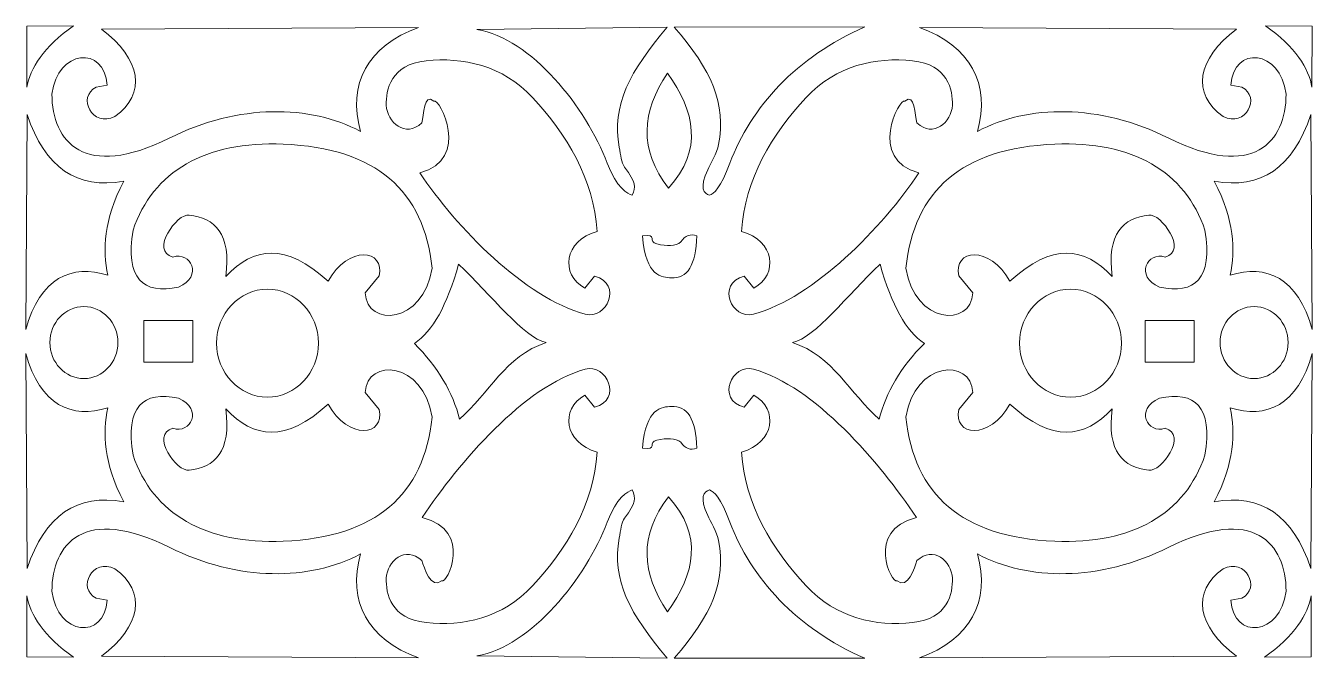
# Model space of a CAD drawing. Header units: millimetres. Extents: x -1200 to 1200, y -590 to 590.
import ezdxf

# ---------------------------------------------------------------- set-up
doc = ezdxf.new("R2010")
doc.units = ezdxf.units.MM
doc.header["$MEASUREMENT"] = 0
doc.layers.add('Layer 1', color=7, linetype='Continuous')

msp = doc.modelspace()

# ---------------------------------------------------------------- linework, layer by layer
at = {"layer": 'Layer 1', "color": 250, "lineweight": 20}
for points, knots in [([(-1110.7689, 589.9725), (-1166.394, 550.8659), (-1192.2999, 509.9465), (-1197.7588, 475.221), (-1197.7588, 475.221), (-1198.2968, 589.3592), (-1198.2968, 589.3592), (-1198.2968, 589.3592), (-1110.7689, 589.9725), (-1110.7689, 589.9725)], [0, 0, 0, 0, 0.333333333, 0.333333333, 0.333333333, 0.666666667, 0.666666667, 0.666666667, 1, 1, 1, 1]), ([(-1068.6062, 475.1566), (-1105.2697, 457.5239), (-1075.7435, 399.0249), (-1033.6557, 420.7033), (-973.9229, 462.4223), (-985.0425, 528.101), (-1058.4951, 583.7008), (-1058.4951, 583.7008), (-467.132, 586.8044), (-467.132, 586.8044), (-562.0473, 552.4855), (-600.4514, 481.1832), (-575.4898, 392.8447), (-669.2837, 442.551), (-802.6971, 445.3124), (-932.2412, 380.1792), (-1090.8262, 301.5989), (-1150.9399, 373.0728), (-1151.2131, 462.4539), (-1141.3004, 545.7721), (-1052.3652, 553.6804), (-1048.384, 479.1616), (-1048.384, 479.1616), (-1068.6062, 475.1566), (-1068.6062, 475.1566)], [0, 0, 0, 0, 0.125, 0.125, 0.125, 0.25, 0.25, 0.25, 0.375, 0.375, 0.375, 0.5, 0.5, 0.5, 0.625, 0.625, 0.625, 0.75, 0.75, 0.75, 0.875, 0.875, 0.875, 1, 1, 1, 1]), ([(-68.7558, 273.6624), (-77.0862, 275.9009), (-98.0636, 287.7554), (-115.3416, 333.5054), (-154.8945, 438.2298), (-256.8807, 566.1562), (-358.271, 582.9497), (-358.271, 582.9497), (-3.1683, 587.2799), (-3.1683, 587.2799), (-72.4985, 506.8237), (-107.8951, 440.1509), (-92.8462, 363.4658), (-89.7871, 347.8774), (-89.4885, 334.7929), (-82.9883, 326.1121), (-60.8199, 296.5108), (-61.4972, 289.5828), (-68.7558, 273.6624)], [0, 0, 0, 0, 0.166666667, 0.166666667, 0.166666667, 0.333333333, 0.333333333, 0.333333333, 0.5, 0.5, 0.5, 0.666666667, 0.666666667, 0.666666667, 0.833333333, 0.833333333, 0.833333333, 1, 1, 1, 1]), ([(75.466, 273.6624), (83.7964, 275.9009), (96.0774, 287.7577), (113.3553, 333.5054), (152.9061, 438.2298), (237.5016, 532.0157), (364.9812, 587.6052), (364.9812, 587.6052), (9.8785, 587.2799), (9.8785, 587.2799), (79.2087, 506.8237), (107.3572, 444.8053), (92.3094, 368.1213), (89.2512, 352.534), (77.0947, 331.3278), (72.3055, 321.4566), (55.9359, 287.7181), (65.3095, 276.1335), (75.466, 273.6624)], [0, 0, 0, 0, 0.166666667, 0.166666667, 0.166666667, 0.333333333, 0.333333333, 0.333333333, 0.5, 0.5, 0.5, 0.666666667, 0.666666667, 0.666666667, 0.833333333, 0.833333333, 0.833333333, 1, 1, 1, 1]), ([(1068.5061, 475.1566), (1105.1695, 457.5239), (1075.6434, 399.0249), (1033.5556, 420.7033), (973.8227, 462.4223), (984.9423, 528.101), (1058.3949, 583.7008), (1058.3949, 583.7008), (467.0318, 586.8044), (467.0318, 586.8044), (561.9472, 552.4855), (600.3513, 481.1832), (575.3896, 392.8447), (669.1836, 442.551), (802.597, 445.3124), (932.1411, 380.1792), (1090.7261, 301.5989), (1150.8398, 373.0728), (1151.1129, 462.4539), (1141.2002, 545.7721), (1052.265, 553.6804), (1048.2839, 479.1616), (1048.2839, 479.1616), (1068.5061, 475.1566), (1068.5061, 475.1566)], [0, 0, 0, 0, 0.125, 0.125, 0.125, 0.25, 0.25, 0.25, 0.375, 0.375, 0.375, 0.5, 0.5, 0.5, 0.625, 0.625, 0.625, 0.75, 0.75, 0.75, 0.875, 0.875, 0.875, 1, 1, 1, 1]), ([(1112.4219, 589.9725), (1168.0471, 550.8659), (1193.9529, 509.9465), (1199.412, 475.221), (1199.412, 475.221), (1199.95, 589.3592), (1199.95, 589.3592), (1199.95, 589.3592), (1112.4219, 589.9725), (1112.4219, 589.9725)], [0, 0, 0, 0, 0.333333333, 0.333333333, 0.333333333, 0.666666667, 0.666666667, 0.666666667, 1, 1, 1, 1]), ([(-438.514, 449.1254), (-428.6941, 456.3798), (-368.4675, 340.1826), (-464.9409, 315.8298), (-397.1677, 213.2106), (-269.2661, 82.699), (-156.5876, 51.9343), (-115.926, 40.3712), (-85.8934, 108.4692), (-138.9604, 122.7701), (-138.9604, 122.7701), (-157.1604, 100.4683), (-157.1604, 100.4683), (-203.4477, 126.2318), (-195.9833, 189.3039), (-134.0394, 206.2713), (-139.8381, 304.174), (-191.3619, 387.5114), (-254.8026, 456.1381), (-309.7948, 515.6264), (-385.4617, 532.3714), (-452.9764, 524.2191), (-519.0323, 518.3201), (-528.6317, 469.7206), (-527.4101, 441.7242), (-526.0262, 409.9951), (-491.2814, 379.9059), (-461.3691, 408.8543), (-456.7624, 421.6971), (-458.0948, 466.2872), (-438.514, 449.1254)], [0, 0, 0, 0, 0.1, 0.1, 0.1, 0.2, 0.2, 0.2, 0.3, 0.3, 0.3, 0.4, 0.4, 0.4, 0.5, 0.5, 0.5, 0.6, 0.6, 0.6, 0.7, 0.7, 0.7, 0.8, 0.8, 0.8, 0.9, 0.9, 0.9, 1, 1, 1, 1]), ([(439.7303, 449.1254), (429.9104, 456.3798), (369.6839, 340.1826), (466.1573, 315.8298), (398.3841, 213.2106), (270.4825, 82.699), (157.804, 51.9343), (117.1423, 40.3712), (87.1098, 108.4692), (140.1768, 122.7701), (140.1768, 122.7701), (158.3768, 100.4683), (158.3768, 100.4683), (204.664, 126.2318), (197.1997, 189.3039), (135.2557, 206.2713), (141.0545, 304.174), (192.5782, 387.5114), (256.019, 456.1381), (311.0112, 515.6264), (386.6781, 532.3714), (454.1928, 524.2191), (520.2486, 518.3201), (529.8481, 469.7206), (528.6265, 441.7242), (527.2425, 409.9951), (492.4978, 379.9059), (462.5855, 408.8543), (457.9788, 421.6971), (459.3111, 466.2872), (439.7303, 449.1254)], [0, 0, 0, 0, 0.1, 0.1, 0.1, 0.2, 0.2, 0.2, 0.3, 0.3, 0.3, 0.4, 0.4, 0.4, 0.5, 0.5, 0.5, 0.6, 0.6, 0.6, 0.7, 0.7, 0.7, 0.8, 0.8, 0.8, 0.9, 0.9, 0.9, 1, 1, 1, 1]), ([(-0.8771, 287.0304), (63.6893, 358.4794), (48.5168, 429.9273), (-2.8993, 501.3775), (-51.1424, 429.9284), (-56.9907, 358.4771), (-0.8771, 287.0304)], [0, 0, 0, 0, 0.5, 0.5, 0.5, 1, 1, 1, 1]), ([(-1197.455, 424.5219), (-1197.455, 424.5219), (-1200.05, 22.9983), (-1200.05, 22.9983), (-1173.774, 119.9443), (-1113.7995, 146.0229), (-1046.9346, 124.5083), (-1056.3399, 172.717), (-1055.5994, 225.5813), (-1017.1742, 300.1713), (-1103.8425, 283.6285), (-1164.9024, 325.2052), (-1197.455, 424.5219)], [0, 0, 0, 0, 0.25, 0.25, 0.25, 0.5, 0.5, 0.5, 0.75, 0.75, 0.75, 1, 1, 1, 1]), ([(1197.3549, 424.5219), (1197.3549, 424.5219), (1199.95, 22.9983), (1199.95, 22.9983), (1173.6738, 119.9443), (1113.6994, 146.0229), (1046.8345, 124.5083), (1056.2398, 172.717), (1055.4993, 225.5813), (1017.074, 300.1713), (1103.7424, 283.6285), (1164.8022, 325.2052), (1197.3549, 424.5219)], [0, 0, 0, 0, 0.25, 0.25, 0.25, 0.5, 0.5, 0.5, 0.75, 0.75, 0.75, 1, 1, 1, 1]), ([(-925.5669, 158.3608), (-892.2242, 169.6348), (-868.561, 122.4471), (-914.9179, 102.4301), (-981.2764, 87.7464), (-1014.6604, 118.1959), (-999.8509, 208.5212), (-962.9627, 318.4196), (-864.717, 375.038), (-719.6049, 369.0656), (-545.0225, 361.5751), (-457.831, 282.2495), (-441.7198, 137.6854), (-458.8733, 33.2219), (-562.9904, 26.3978), (-567.0971, 91.6045), (-567.0971, 91.6045), (-540.8083, 123.1428), (-540.8083, 123.1428), (-529.0062, 173.144), (-598.8565, 181.225), (-635.8523, 113.2558), (-715.3327, 185.7179), (-774.3988, 177.7407), (-826.8171, 121.9163), (-816.1353, 202.001), (-847.9031, 231.7129), (-895.2685, 236.705), (-917.476, 240.6897), (-969.1432, 169.6348), (-925.5669, 158.3608)], [0, 0, 0, 0, 0.1, 0.1, 0.1, 0.2, 0.2, 0.2, 0.3, 0.3, 0.3, 0.4, 0.4, 0.4, 0.5, 0.5, 0.5, 0.6, 0.6, 0.6, 0.7, 0.7, 0.7, 0.8, 0.8, 0.8, 0.9, 0.9, 0.9, 1, 1, 1, 1]), ([(925.4668, 158.3608), (892.124, 169.6348), (868.4608, 122.4471), (914.8178, 102.4301), (981.1763, 87.7464), (1014.5603, 118.1959), (999.7507, 208.5212), (962.8625, 318.4196), (864.6168, 375.038), (719.5048, 369.0656), (544.9223, 361.5751), (457.7308, 282.2495), (441.6196, 137.6854), (458.7731, 33.2219), (562.8903, 26.3978), (566.9969, 91.6045), (566.9969, 91.6045), (540.7081, 123.1428), (540.7081, 123.1428), (528.906, 173.144), (598.7564, 181.225), (635.7521, 113.2558), (715.2325, 185.7179), (774.2987, 177.7407), (826.7169, 121.9163), (816.0352, 202.001), (847.803, 231.7129), (895.1684, 236.705), (917.3759, 240.6897), (969.0431, 169.6348), (925.4668, 158.3608)], [0, 0, 0, 0, 0.1, 0.1, 0.1, 0.2, 0.2, 0.2, 0.3, 0.3, 0.3, 0.4, 0.4, 0.4, 0.5, 0.5, 0.5, 0.6, 0.6, 0.6, 0.7, 0.7, 0.7, 0.8, 0.8, 0.8, 0.9, 0.9, 0.9, 1, 1, 1, 1]), ([(-49.4103, 197.7419), (-43.5672, 121.1844), (-12.7477, 120.9325), (3.9997, 119.7568), (33.4668, 117.6888), (50.9916, 143.2919), (51.7004, 197.7419), (39.9596, 202.3138), (30.1524, 198.6092), (22.2787, 186.6282), (11.8511, 178.6307), (-3.5681, 178.4704), (-23.0002, 182.8503), (-39.9922, 186.6802), (-20.4168, 201.9806), (-49.4103, 197.7419)], [0, 0, 0, 0, 0.2, 0.2, 0.2, 0.4, 0.4, 0.4, 0.6, 0.6, 0.6, 0.8, 0.8, 0.8, 1, 1, 1, 1]), ([(-475.0848, -2.9188), (-431.6646, -45.3189), (-402.7935, -94.875), (-390.8279, -144.0121), (-336.2282, -96.3794), (-305.2156, -26.018), (-229.3873, -1.114), (-271.5985, 8.5269), (-331.3135, 87.0225), (-392.5104, 145.0301), (-414.5323, 67.0845), (-440.4835, 21.1358), (-475.0848, -2.9188)], [0, 0, 0, 0, 0.25, 0.25, 0.25, 0.5, 0.5, 0.5, 0.75, 0.75, 0.75, 1, 1, 1, 1]), ([(476.3011, -2.9188), (432.8809, -45.3189), (404.0098, -94.875), (392.0443, -144.0121), (337.4445, -96.3794), (306.4319, -26.018), (230.6036, -1.114), (272.8148, 8.5269), (332.5298, 87.0225), (393.7268, 145.0301), (415.7486, 67.0845), (441.6998, 21.1358), (476.3011, -2.9188)], [0, 0, 0, 0, 0.25, 0.25, 0.25, 0.5, 0.5, 0.5, 0.75, 0.75, 0.75, 1, 1, 1, 1]), ([(-844.1404, -2.196), (-844.1404, 53.2546), (-801.4439, 98.4817), (-749.0953, 98.4817), (-696.7487, 98.4817), (-654.0523, 53.2546), (-654.0523, -2.196), (-654.0523, -57.6478), (-696.7487, -102.8748), (-749.0953, -102.8748), (-801.4439, -102.8748), (-844.1404, -57.6478), (-844.1404, -2.196)], [0, 0, 0, 0, 0.25, 0.25, 0.25, 0.5, 0.5, 0.5, 0.75, 0.75, 0.75, 1, 1, 1, 1]), ([(844.0402, -2.196), (844.0402, 53.2546), (801.3437, 98.4817), (748.9952, 98.4817), (696.6486, 98.4817), (653.9521, 53.2546), (653.9521, -2.196), (653.9521, -57.6478), (696.6486, -102.8748), (748.9952, -102.8748), (801.3437, -102.8748), (844.0402, -57.6478), (844.0402, -2.196)], [0, 0, 0, 0, 0.25, 0.25, 0.25, 0.5, 0.5, 0.5, 0.75, 0.75, 0.75, 1, 1, 1, 1]), ([(-1155.0202, -1.0462), (-1155.0202, 35.954), (-1126.5246, 66.1381), (-1091.59, 66.1381), (-1056.6575, 66.1381), (-1028.1619, 35.954), (-1028.1619, -1.0462), (-1028.1619, -38.0499), (-1056.6575, -68.2328), (-1091.59, -68.2328), (-1126.5246, -68.2328), (-1155.0202, -38.0499), (-1155.0202, -1.0462)], [0, 0, 0, 0, 0.25, 0.25, 0.25, 0.5, 0.5, 0.5, 0.75, 0.75, 0.75, 1, 1, 1, 1]), ([(1154.9169, -1.0474), (1154.9169, 35.9563), (1126.4245, 66.1381), (1091.4909, 66.1381), (1056.5573, 66.1381), (1028.0649, 35.9563), (1028.0649, -1.0474), (1028.0649, -38.0521), (1056.5573, -68.2339), (1091.4909, -68.2339), (1126.4245, -68.2339), (1154.9169, -38.0521), (1154.9169, -1.0474)], [0, 0, 0, 0, 0.25, 0.25, 0.25, 0.5, 0.5, 0.5, 0.75, 0.75, 0.75, 1, 1, 1, 1]), ([(-979.6287, -37.9211), (-979.6287, -37.9211), (-979.6287, 40.0234), (-979.6287, 40.0234), (-979.6287, 40.0234), (-888.6291, 40.0234), (-888.6291, 40.0234), (-888.6291, 40.0234), (-888.6291, -37.9211), (-888.6291, -37.9211), (-888.6291, -37.9211), (-979.6287, -37.9211), (-979.6287, -37.9211)], [0, 0, 0, 0, 0.25, 0.25, 0.25, 0.5, 0.5, 0.5, 0.75, 0.75, 0.75, 1, 1, 1, 1]), ([(979.5286, -37.9211), (979.5286, -37.9211), (979.5286, 40.0234), (979.5286, 40.0234), (979.5286, 40.0234), (888.529, 40.0234), (888.529, 40.0234), (888.529, 40.0234), (888.529, -37.9211), (888.529, -37.9211), (888.529, -37.9211), (979.5286, -37.9211), (979.5286, -37.9211)], [0, 0, 0, 0, 0.25, 0.25, 0.25, 0.5, 0.5, 0.5, 0.75, 0.75, 0.75, 1, 1, 1, 1]), ([(-1197.455, -422.6997), (-1197.455, -422.6997), (-1200.05, -21.1761), (-1200.05, -21.1761), (-1173.774, -118.1221), (-1113.7995, -144.2007), (-1046.9346, -122.6862), (-1056.3399, -170.8949), (-1055.5994, -223.7591), (-1017.1742, -298.3491), (-1103.8425, -281.8063), (-1164.9024, -323.383), (-1197.455, -422.6997)], [0, 0, 0, 0, 0.25, 0.25, 0.25, 0.5, 0.5, 0.5, 0.75, 0.75, 0.75, 1, 1, 1, 1]), ([(1197.3549, -422.6997), (1197.3549, -422.6997), (1199.95, -21.1761), (1199.95, -21.1761), (1173.6738, -118.1221), (1113.6994, -144.2007), (1046.8345, -122.6862), (1056.2398, -170.8949), (1055.4993, -223.7591), (1017.074, -298.3491), (1103.7424, -281.8063), (1164.8022, -323.383), (1197.3549, -422.6997)], [0, 0, 0, 0, 0.25, 0.25, 0.25, 0.5, 0.5, 0.5, 0.75, 0.75, 0.75, 1, 1, 1, 1]), ([(-925.5669, -160.9705), (-892.2242, -172.2446), (-868.561, -125.0568), (-914.9179, -105.0399), (-981.2764, -90.3561), (-1014.6604, -120.8057), (-999.8509, -211.1309), (-962.9627, -321.0293), (-864.717, -377.6478), (-719.6049, -371.6753), (-545.0225, -364.1849), (-457.831, -284.8592), (-441.7198, -140.2951), (-458.8733, -35.8316), (-562.9904, -29.0076), (-567.0971, -94.2143), (-567.0971, -94.2143), (-540.8083, -125.7526), (-540.8083, -125.7526), (-529.0062, -175.7537), (-598.8565, -183.8348), (-635.8523, -115.8655), (-715.3327, -188.3277), (-774.3988, -180.3505), (-826.8171, -124.526), (-816.1353, -204.6107), (-847.9031, -234.3227), (-895.2685, -239.3148), (-917.476, -243.2995), (-969.1432, -172.2446), (-925.5669, -160.9705)], [0, 0, 0, 0, 0.1, 0.1, 0.1, 0.2, 0.2, 0.2, 0.3, 0.3, 0.3, 0.4, 0.4, 0.4, 0.5, 0.5, 0.5, 0.6, 0.6, 0.6, 0.7, 0.7, 0.7, 0.8, 0.8, 0.8, 0.9, 0.9, 0.9, 1, 1, 1, 1]), ([(-424.3617, -445.5775), (-414.5417, -452.8319), (-363.7501, -351.7872), (-460.2235, -327.4343), (-392.4503, -224.8151), (-269.2661, -81.6765), (-156.5876, -50.9118), (-115.926, -39.3487), (-85.8934, -107.4467), (-138.9604, -121.7476), (-138.9604, -121.7476), (-157.1604, -99.4458), (-157.1604, -99.4458), (-203.4477, -125.2093), (-195.9833, -188.2814), (-134.0394, -205.2488), (-139.8381, -303.1515), (-191.3619, -386.4889), (-254.8026, -455.1156), (-309.7948, -514.6039), (-385.4617, -531.3489), (-452.9764, -523.1966), (-519.0323, -517.2976), (-528.6317, -468.6981), (-527.4101, -440.7017), (-526.0262, -408.9726), (-491.2814, -378.8834), (-461.3691, -407.8318), (-456.7624, -420.6746), (-443.9425, -462.7392), (-424.3617, -445.5775)], [0, 0, 0, 0, 0.1, 0.1, 0.1, 0.2, 0.2, 0.2, 0.3, 0.3, 0.3, 0.4, 0.4, 0.4, 0.5, 0.5, 0.5, 0.6, 0.6, 0.6, 0.7, 0.7, 0.7, 0.8, 0.8, 0.8, 0.9, 0.9, 0.9, 1, 1, 1, 1]), ([(425.578, -445.5775), (415.758, -452.8319), (364.9665, -351.7872), (461.4398, -327.4343), (393.6666, -224.8151), (270.4825, -81.6765), (157.804, -50.9118), (117.1423, -39.3487), (87.1098, -107.4467), (140.1768, -121.7476), (140.1768, -121.7476), (158.3768, -99.4458), (158.3768, -99.4458), (204.664, -125.2093), (197.1997, -188.2814), (135.2557, -205.2488), (141.0545, -303.1515), (192.5782, -386.4889), (256.019, -455.1156), (311.0112, -514.6039), (386.6781, -531.3489), (454.1928, -523.1966), (520.2486, -517.2976), (529.8481, -468.6981), (528.6265, -440.7017), (527.2425, -408.9726), (492.4978, -378.8834), (462.5855, -407.8318), (457.9788, -420.6746), (445.1588, -462.7392), (425.578, -445.5775)], [0, 0, 0, 0, 0.1, 0.1, 0.1, 0.2, 0.2, 0.2, 0.3, 0.3, 0.3, 0.4, 0.4, 0.4, 0.5, 0.5, 0.5, 0.6, 0.6, 0.6, 0.7, 0.7, 0.7, 0.8, 0.8, 0.8, 0.9, 0.9, 0.9, 1, 1, 1, 1]), ([(925.4668, -160.9705), (892.124, -172.2446), (868.4608, -125.0568), (914.8178, -105.0399), (981.1763, -90.3561), (1014.5603, -120.8057), (999.7507, -211.1309), (962.8625, -321.0293), (864.6168, -377.6478), (719.5048, -371.6753), (544.9223, -364.1849), (457.7308, -284.8592), (441.6196, -140.2951), (458.7731, -35.8316), (562.8903, -29.0076), (566.9969, -94.2143), (566.9969, -94.2143), (540.7081, -125.7526), (540.7081, -125.7526), (528.906, -175.7537), (598.7564, -183.8348), (635.7521, -115.8655), (715.2325, -188.3277), (774.2987, -180.3505), (826.7169, -124.526), (816.0352, -204.6107), (847.803, -234.3227), (895.1684, -239.3148), (917.3759, -243.2995), (969.0431, -172.2446), (925.4668, -160.9705)], [0, 0, 0, 0, 0.1, 0.1, 0.1, 0.2, 0.2, 0.2, 0.3, 0.3, 0.3, 0.4, 0.4, 0.4, 0.5, 0.5, 0.5, 0.6, 0.6, 0.6, 0.7, 0.7, 0.7, 0.8, 0.8, 0.8, 0.9, 0.9, 0.9, 1, 1, 1, 1]), ([(-49.4103, -198.1402), (-43.5672, -121.5827), (-12.7477, -121.3308), (3.9997, -120.1551), (33.4668, -118.0871), (50.9916, -143.6902), (51.7004, -198.1402), (39.9596, -202.7122), (30.1524, -199.0076), (22.2787, -187.0266), (11.8511, -179.0291), (-3.5681, -178.8687), (-23.0002, -183.2486), (-39.9922, -187.0785), (-20.4168, -202.379), (-49.4103, -198.1402)], [0, 0, 0, 0, 0.2, 0.2, 0.2, 0.4, 0.4, 0.4, 0.6, 0.6, 0.6, 0.8, 0.8, 0.8, 1, 1, 1, 1]), ([(-68.7558, -276.0846), (-77.0862, -278.3231), (-98.0636, -290.1777), (-115.3416, -335.9277), (-154.8945, -440.652), (-256.8807, -568.5784), (-358.271, -585.3719), (-358.271, -585.3719), (-3.1683, -589.7022), (-3.1683, -589.7022), (-72.4985, -509.2459), (-107.8951, -442.5732), (-92.8462, -365.8881), (-89.7871, -350.2996), (-89.4885, -337.2152), (-82.9883, -328.5344), (-60.8199, -298.933), (-61.4972, -292.0051), (-68.7558, -276.0846)], [0, 0, 0, 0, 0.166666667, 0.166666667, 0.166666667, 0.333333333, 0.333333333, 0.333333333, 0.5, 0.5, 0.5, 0.666666667, 0.666666667, 0.666666667, 0.833333333, 0.833333333, 0.833333333, 1, 1, 1, 1]), ([(75.466, -276.0846), (83.7964, -278.3231), (96.0774, -290.1799), (113.3553, -335.9277), (152.9061, -440.652), (237.5016, -534.4379), (364.9812, -590.0275), (364.9812, -590.0275), (9.8785, -589.7022), (9.8785, -589.7022), (79.2087, -509.2459), (107.3572, -447.2276), (92.3094, -370.5436), (89.2512, -354.9563), (77.0947, -333.7501), (72.3055, -323.8789), (55.9359, -290.1404), (65.3095, -278.5558), (75.466, -276.0846)], [0, 0, 0, 0, 0.166666667, 0.166666667, 0.166666667, 0.333333333, 0.333333333, 0.333333333, 0.5, 0.5, 0.5, 0.666666667, 0.666666667, 0.666666667, 0.833333333, 0.833333333, 0.833333333, 1, 1, 1, 1]), ([(-1068.6062, -477.7664), (-1105.2697, -460.1336), (-1075.7435, -401.6346), (-1033.6557, -423.313), (-973.9229, -465.032), (-985.0425, -530.7108), (-1058.4951, -586.3105), (-1058.4951, -586.3105), (-467.132, -589.4142), (-467.132, -589.4142), (-562.0473, -555.0952), (-600.4514, -483.793), (-575.4898, -395.4544), (-669.2837, -445.1607), (-802.6971, -447.9222), (-932.2412, -382.7889), (-1090.8262, -304.2086), (-1150.9399, -375.6825), (-1151.2131, -465.0636), (-1141.3004, -548.3819), (-1052.3652, -556.2902), (-1048.384, -481.7713), (-1048.384, -481.7713), (-1068.6062, -477.7664), (-1068.6062, -477.7664)], [0, 0, 0, 0, 0.125, 0.125, 0.125, 0.25, 0.25, 0.25, 0.375, 0.375, 0.375, 0.5, 0.5, 0.5, 0.625, 0.625, 0.625, 0.75, 0.75, 0.75, 0.875, 0.875, 0.875, 1, 1, 1, 1]), ([(-0.8771, -289.0754), (63.6893, -360.5244), (48.5168, -431.9723), (-2.8993, -503.4225), (-51.1424, -431.9735), (-56.9907, -360.5222), (-0.8771, -289.0754)], [0, 0, 0, 0, 0.5, 0.5, 0.5, 1, 1, 1, 1]), ([(1068.5061, -477.7664), (1105.1695, -460.1336), (1075.6434, -401.6346), (1033.5556, -423.313), (973.8227, -465.032), (984.9423, -530.7108), (1058.3949, -586.3105), (1058.3949, -586.3105), (467.0318, -589.4142), (467.0318, -589.4142), (561.9472, -555.0952), (600.3513, -483.793), (575.3896, -395.4544), (669.1836, -445.1607), (802.597, -447.9222), (932.1411, -382.7889), (1090.7261, -304.2086), (1150.8398, -375.6825), (1151.1129, -465.0636), (1141.2002, -548.3819), (1052.265, -556.2902), (1048.2839, -481.7713), (1048.2839, -481.7713), (1068.5061, -477.7664), (1068.5061, -477.7664)], [0, 0, 0, 0, 0.125, 0.125, 0.125, 0.25, 0.25, 0.25, 0.375, 0.375, 0.375, 0.5, 0.5, 0.5, 0.625, 0.625, 0.625, 0.75, 0.75, 0.75, 0.875, 0.875, 0.875, 1, 1, 1, 1]), ([(-1110.7689, -588.1503), (-1166.394, -549.0437), (-1192.2999, -508.1244), (-1197.7588, -473.3989), (-1197.7588, -473.3989), (-1198.2968, -587.5371), (-1198.2968, -587.5371), (-1198.2968, -587.5371), (-1110.7689, -588.1503), (-1110.7689, -588.1503)], [0, 0, 0, 0, 0.333333333, 0.333333333, 0.333333333, 0.666666667, 0.666666667, 0.666666667, 1, 1, 1, 1]), ([(1110.6687, -588.1503), (1166.2939, -549.0437), (1192.1997, -508.1244), (1197.6587, -473.3989), (1197.6587, -473.3989), (1198.1967, -587.5371), (1198.1967, -587.5371), (1198.1967, -587.5371), (1110.6687, -588.1503), (1110.6687, -588.1503)], [0, 0, 0, 0, 0.333333333, 0.333333333, 0.333333333, 0.666666667, 0.666666667, 0.666666667, 1, 1, 1, 1])]:
    msp.add_open_spline(points, degree=3, knots=knots, dxfattribs=at)

doc.saveas('drawing.dxf')
